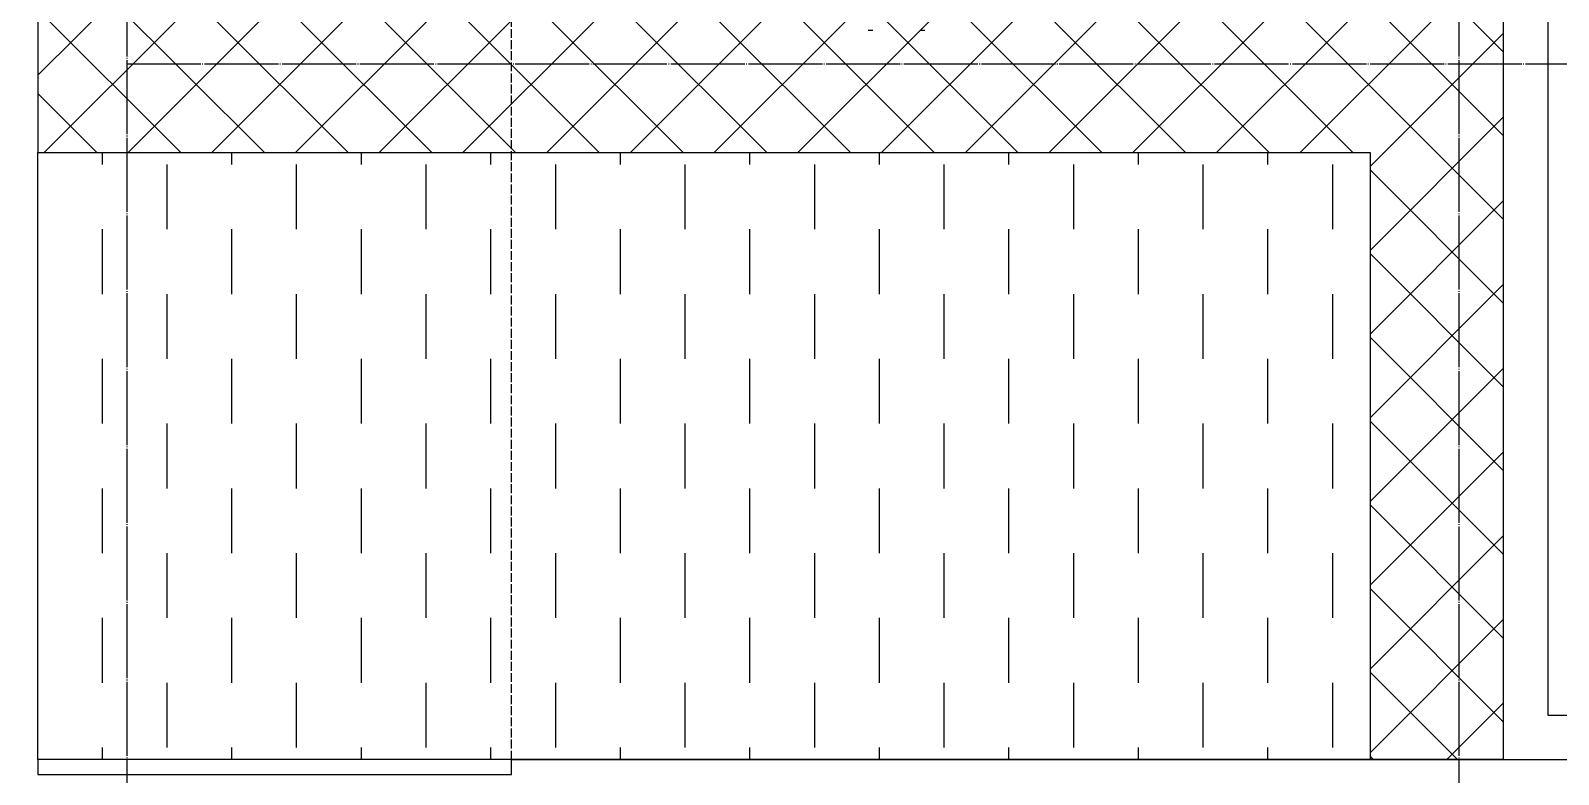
# Model space of a CAD drawing. Header units: millimetres. Extents: x 18456 to 179493, y -203649 to 469211.
# Drawn here: x 147244 to 148276, y 68141 to 68644 of the extents above; entities that cross this region are included whole.
import ezdxf

# ---------------------------------------------------------------- set-up
doc = ezdxf.new("R2010")
doc.units = ezdxf.units.MM
doc.linetypes.add('X-평면도(기본형)$0$CEN', pattern=[52.5, 50, -1, 0.5, -1])
doc.linetypes.add('X-평면도(기본형)$0$HID2', pattern=[7.5, 6, -1.5])
for name, color, linetype, true_color in [('X-평면도(기본형)$0$40HAT', 9, 'Continuous', 0x808080), ('X-평면도(기본형)$0$CEN', 1, 'X-평면도(기본형)$0$CEN', 0xff0000), ('X-평면도(기본형)$0$FIN', 9, 'Continuous', 0x808080), ('X-평면도(기본형)$0$FUR', 6, 'Continuous', 0xff00ff), ('X-평면도(기본형)$0$INS', 9, 'Continuous', 0x808080), ('X-평면도(기본형)$0$TIL', 5, 'Continuous', 0x0000ff), ('X-평면도(기본형)$0$UIS', 7, 'X-평면도(기본형)$0$HID2', 0x000000), ('X-평면도(기본형)$0$W1', 2, 'Continuous', 0xffff00), ('X-평면도(기본형)$0$W2', 3, 'Continuous', 0x00ff00), ('X-평면도(기본형)$0$설비OPEN', 9, 'Continuous', 0x808080)]:
    doc.layers.add(name, color=color, linetype=linetype, true_color=true_color)

# ---------------------------------------------------------------- blocks, each defined once
blk = doc.blocks.new('X-평면도(기본형)$0$A$C5C7666B6')
at = {"layer": 'X-평면도(기본형)$0$FUR', "color": 8, "true_color": 0x808080}
for p, q in [((-47.5, 141.3), (-47.5, 144.4)), ((-47.5, 106.3), (-47.5, 109.4))]:
    blk.add_line(p, q, dxfattribs=at)
blk = doc.blocks.new('X-평면도(기본형)$0$A$C019C01BD')
at = {"layer": 'X-평면도(기본형)$0$FUR', "xscale": -1, "rotation": 90}
blk.add_blockref('X-평면도(기본형)$0$A$C5C7666B6', (198.5, 1200.3), dxfattribs=at)
blk = doc.blocks.new('X-평면도(기본형)$0$BA23502100')
at = {"layer": 'X-평면도(기본형)$0$FUR', "linetype": 'ByBlock', "xscale": -1, "rotation": 90.00000000000001}
blk.add_blockref('X-평면도(기본형)$0$A$C019C01BD', (1700.3, 1973.1), dxfattribs=at)

msp = doc.modelspace()

# ---------------------------------------------------------------- hatches: boundary and pattern name
at = {"layer": 'X-평면도(기본형)$0$40HAT'}
h = msp.add_hatch(dxfattribs=at)
h.set_pattern_fill('H3', color=256, scale=40, angle=90, style=0, pattern_type=2)
h.set_pattern_definition([(45, (-385916.12, -102003.587), (-28.2842712, 28.2842712), []), (135, (-385916.12, -102003.587), (-28.2842712, -28.2842712), [])])
h.paths.add_polyline_path([(148338.6, 70541.1), (148128.6, 70541.1), (148128.6, 70041.1), (146498.6, 70041.1), (146498.6, 69931.1), (147248.6, 69931.1), (147248.6, 68561.1), (148148.6, 68561.1), (148148.6, 68151.1), (148238.6, 68151.1), (148238.6, 68651.1), (147338.6, 68651.1), (147338.6, 69931.1), (148238.6, 69931.1), (148238.6, 70331.1), (148338.6, 70331.1)], flags=0)
at = {"layer": 'X-평면도(기본형)$0$설비OPEN'}
h = msp.add_hatch(dxfattribs=at)
h.set_pattern_fill('DASH', color=256, scale=350, angle=90, style=0, pattern_type=2)
h.set_pattern_definition([(90, (-401245.393, 166378.025), (-43.75, 43.75), [43.75, -43.75])])
h.paths.add_polyline_path([(147248.6, 68151.1), (147248.6, 68561.1), (148148.6, 68561.1), (148148.6, 68151.1)], flags=0)

# ---------------------------------------------------------------- linework, layer by layer
at = {"layer": 'X-평면도(기본형)$0$CEN'}
for p, q in [((147308.6, 73716.1), (147308.6, 67801.1)), ((148208.6, 68781.1), (148208.6, 67801.1)), ((147308.6, 68621.1), (148368.6, 68621.1))]:
    msp.add_line(p, q, dxfattribs=at)
at = {"layer": 'X-평면도(기본형)$0$FIN'}
for p, q in [((148268.6, 68681.1), (148268.6, 68181.1)), ((148268.6, 68181.1), (149738.6, 68181.1))]:
    msp.add_line(p, q, dxfattribs=at)
at = {"layer": 'X-평면도(기본형)$0$INS'}
msp.add_lwpolyline([(147568.6, 68151.1), (147248.6, 68151.1), (147248.6, 68141.1)], dxfattribs=at)
at = {"layer": 'X-평면도(기본형)$0$UIS'}
msp.add_lwpolyline([(147568.6, 68151.1), (147568.6, 68651.1), (147338.6, 68651.1), (147338.6, 69681.1), (146828.6, 69681.1), (146828.6, 71866.1), (153633.6, 71866.1), (153633.6, 68801.1), (153408.6, 68801.1), (153408.6, 68351.1)], dxfattribs=at)
at = {"layer": 'X-평면도(기본형)$0$W1'}
msp.add_line((147568.6, 68151.1), (149768.6, 68151.1), dxfattribs=at)
msp.add_lwpolyline([(147248.6, 68141.1), (147568.6, 68141.1), (147568.6, 68151.1)], dxfattribs=at)
at = {"layer": 'X-평면도(기본형)$0$W2'}
for p, q in [((147248.6, 69931.1), (147248.6, 68561.1)), ((148238.6, 68651.1), (148238.6, 68151.1)), ((147248.6, 68561.1), (148148.6, 68561.1)), ((148148.6, 68561.1), (148148.6, 68151.1)), ((148238.6, 68151.1), (148148.6, 68151.1))]:
    msp.add_line(p, q, dxfattribs=at)
at = {"layer": 'X-평면도(기본형)$0$설비OPEN'}
msp.add_lwpolyline([(147248.6, 68151.1), (147248.6, 68561.1), (148148.6, 68561.1), (148148.6, 68151.1)], close=True, dxfattribs=at)

# ---------------------------------------------------------------- block references
at = {"layer": 'X-평면도(기본형)$0$TIL', "rotation": 90.00000000000001}
msp.add_blockref('X-평면도(기본형)$0$BA23502100', (149728.6, 68191.1), dxfattribs=at)

doc.saveas('drawing.dxf')
